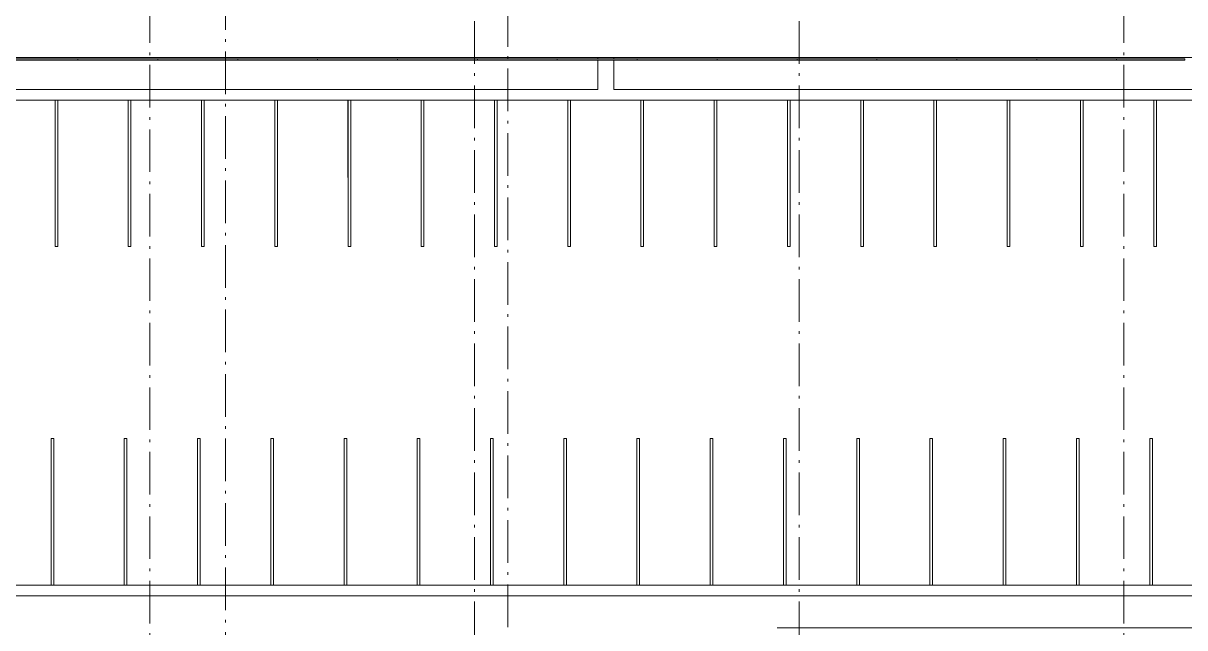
# Model space of a CAD drawing. Header units: metres. Extents: x -55 to 260, y -121 to 64.
# Drawn here: x 68.4 to 112.01, y 18.74 to 41.42 of the extents above; entities that cross this region are included whole.
import ezdxf

# ---------------------------------------------------------------- set-up
doc = ezdxf.new("R2010")
doc.units = ezdxf.units.M
doc.linetypes.add('01_Grid', pattern=[2.32, 1.6, -0.36, 0, -0.36])
for name, color, linetype, lineweight in [('0-1', 7, 'Continuous', 5), ('03EJES-1', 1, '01_Grid', 5), ('45ESTAC-1', 253, 'Continuous', 5), ('55BARANDAL-1', 253, 'Continuous', 5), ('70LINEA-1', 254, 'Continuous', 5)]:
    doc.layers.add(name, color=color, linetype=linetype, lineweight=lineweight)

# ---------------------------------------------------------------- blocks, each defined once
blk = doc.blocks.new('Parking Lot - Single - Single-V70-A1 _ A700')
at = {"layer": '70LINEA-1'}
for p, q in [((110.945, 38.54), (110.845, 38.54)), ((110.845, 38.54), (110.845, 33.041)), ((113.595, 38.54), (110.945, 38.54)), ((110.945, 33.041), (110.945, 38.54)), ((110.945, 38.54), (110.946, 33.041)), ((110.945, 38.54), (110.945, 38.54)), ((110.845, 33.041), (110.945, 33.041)), ((110.846, 33.041), (110.845, 33.041)), ((110.946, 33.041), (110.846, 33.041)), ((110.945, 33.041), (110.946, 33.041))]:
    blk.add_line(p, q, dxfattribs=at)
blk = doc.blocks.new('Parking Lot - Single - Single-V71-A1 _ A700')
at = {"layer": '70LINEA-1'}
for p, q in [((108.195, 38.54), (108.095, 38.54)), ((108.095, 38.54), (108.095, 33.041)), ((110.845, 38.54), (108.195, 38.54)), ((108.195, 33.041), (108.195, 38.54)), ((108.195, 38.54), (108.195, 33.041)), ((108.195, 38.54), (108.195, 38.54)), ((108.095, 33.041), (108.195, 33.041)), ((108.195, 33.041), (108.095, 33.041)), ((108.095, 33.041), (108.095, 33.041)), ((108.195, 33.041), (108.195, 33.041))]:
    blk.add_line(p, q, dxfattribs=at)
blk = doc.blocks.new('Parking Lot - Single - Single-V72-A1 _ A700')
at = {"layer": '70LINEA-1'}
for p, q in [((94.445, 38.54), (94.345, 38.54)), ((94.345, 38.54), (94.345, 33.041)), ((97.095, 38.54), (94.445, 38.54)), ((94.445, 33.041), (94.445, 38.54)), ((94.445, 38.54), (94.445, 35.085)), ((94.445, 38.54), (94.445, 38.54)), ((94.345, 33.041), (94.445, 33.041)), ((94.345, 33.041), (94.345, 33.041)), ((94.445, 33.041), (94.445, 33.041))]:
    blk.add_line(p, q, dxfattribs=at)
blk = doc.blocks.new('Parking Lot - Single - Single-V73-A1 _ A700')
at = {"layer": '70LINEA-1'}
for p, q in [((91.695, 38.54), (91.595, 38.54)), ((91.595, 38.54), (91.595, 33.041)), ((94.345, 38.54), (91.695, 38.54)), ((91.695, 33.041), (91.695, 38.54)), ((91.695, 38.54), (91.695, 37.364)), ((91.695, 38.54), (91.695, 38.54)), ((91.595, 33.041), (91.695, 33.041)), ((91.595, 33.041), (91.595, 33.041)), ((91.695, 33.041), (91.695, 33.041))]:
    blk.add_line(p, q, dxfattribs=at)
blk = doc.blocks.new('Parking Lot - Single - Single-V74-A1 _ A700')
at = {"layer": '70LINEA-1'}
for p, q in [((88.845, 33.041), (88.845, 38.54)), ((88.845, 38.54), (88.846, 38.54)), ((88.946, 38.54), (88.846, 38.54)), ((88.846, 38.54), (88.846, 33.041)), ((90.276, 38.54), (88.946, 38.54)), ((88.946, 33.041), (88.946, 38.54)), ((88.945, 33.041), (88.845, 33.041)), ((88.845, 33.041), (88.846, 33.041)), ((88.846, 33.041), (88.946, 33.041)), ((88.946, 33.041), (88.945, 33.041))]:
    blk.add_line(p, q, dxfattribs=at)
blk = doc.blocks.new('Parking Lot - Single - Single-V75-A1 _ A700')
at = {"layer": '70LINEA-1'}
for p, q in [((86.095, 33.683), (86.095, 38.54)), ((86.095, 38.54), (86.096, 38.54)), ((86.196, 38.54), (86.096, 38.54)), ((86.096, 38.54), (86.096, 33.041)), ((88.846, 38.54), (86.196, 38.54)), ((86.196, 33.041), (86.196, 38.54)), ((86.095, 33.041), (86.095, 33.683)), ((86.195, 33.041), (86.095, 33.041)), ((86.095, 33.041), (86.096, 33.041)), ((86.096, 33.041), (86.196, 33.041)), ((86.196, 33.041), (86.195, 33.041))]:
    blk.add_line(p, q, dxfattribs=at)
blk = doc.blocks.new('Parking Lot - Single - Single-V76-A1 _ A700')
at = {"layer": '70LINEA-1'}
for p, q in [((83.345, 35.938), (83.345, 38.54)), ((83.345, 38.54), (83.346, 38.54)), ((83.446, 38.54), (83.346, 38.54)), ((83.346, 38.54), (83.346, 33.041)), ((86.096, 38.54), (83.446, 38.54)), ((83.446, 33.041), (83.446, 38.54)), ((83.345, 33.041), (83.345, 35.938)), ((83.445, 33.041), (83.345, 33.041)), ((83.345, 33.041), (83.346, 33.041)), ((83.346, 33.041), (83.446, 33.041)), ((83.446, 33.041), (83.445, 33.041))]:
    blk.add_line(p, q, dxfattribs=at)
blk = doc.blocks.new('Parking Lot - Single - Single-V77-A1 _ A700')
at = {"layer": '70LINEA-1'}
for p, q in [((80.595, 38.193), (80.595, 38.54)), ((80.595, 38.54), (80.596, 38.54)), ((80.696, 38.54), (80.596, 38.54)), ((80.596, 38.54), (80.596, 33.041)), ((83.346, 38.54), (80.696, 38.54)), ((80.696, 33.041), (80.696, 38.54)), ((80.596, 33.041), (80.595, 38.193)), ((80.596, 33.041), (80.696, 33.041)), ((80.696, 33.041), (80.596, 33.041)), ((80.596, 33.041), (80.596, 33.041)), ((80.696, 33.041), (80.696, 33.041))]:
    blk.add_line(p, q, dxfattribs=at)
blk = doc.blocks.new('Parking Lot - Single - Single-V78-A1 _ A700')
at = {"layer": '70LINEA-1'}
for p, q in [((77.845, 36.632), (77.845, 38.54)), ((77.845, 38.54), (77.846, 38.54)), ((77.946, 38.54), (77.846, 38.54)), ((77.846, 38.54), (77.846, 33.041)), ((80.596, 38.54), (77.946, 38.54)), ((77.946, 33.041), (77.946, 38.54)), ((77.845, 33.041), (77.846, 33.041)), ((77.846, 33.041), (77.946, 33.041)), ((77.946, 33.041), (77.945, 33.041))]:
    blk.add_line(p, q, dxfattribs=at)
blk = doc.blocks.new('Parking Lot - Single - Single-V79-A1 _ A700')
at = {"layer": '70LINEA-1'}
for p, q in [((75.095, 34.377), (75.095, 38.54)), ((75.095, 38.54), (75.096, 38.54)), ((75.196, 38.54), (75.096, 38.54)), ((75.096, 38.54), (75.096, 33.041)), ((77.846, 38.54), (75.196, 38.54)), ((75.196, 33.041), (75.196, 38.54)), ((75.095, 33.041), (75.096, 33.041)), ((75.096, 33.041), (75.196, 33.041)), ((75.196, 33.041), (75.195, 33.041))]:
    blk.add_line(p, q, dxfattribs=at)
blk = doc.blocks.new('Parking Lot - Single - Single-V80-A1 _ A700')
at = {"layer": '70LINEA-1'}
for p, q in [((72.345, 33.041), (72.345, 38.54)), ((72.345, 38.54), (72.346, 38.54)), ((72.446, 38.54), (72.346, 38.54)), ((72.346, 38.54), (72.346, 33.041)), ((75.096, 38.54), (72.446, 38.54)), ((72.446, 33.041), (72.446, 38.54)), ((72.445, 33.041), (72.345, 33.041)), ((72.345, 33.041), (72.346, 33.041)), ((72.346, 33.041), (72.446, 33.041)), ((72.446, 33.041), (72.445, 33.041))]:
    blk.add_line(p, q, dxfattribs=at)
blk = doc.blocks.new('Parking Lot - Single - Single-V81-A1 _ A700')
at = {"layer": '70LINEA-1'}
for p, q in [((69.595, 38.067), (69.595, 38.54)), ((69.595, 38.54), (69.596, 38.54)), ((69.696, 38.54), (69.596, 38.54)), ((69.596, 38.54), (69.596, 33.041)), ((72.346, 38.54), (69.696, 38.54)), ((69.696, 33.041), (69.696, 38.54)), ((69.595, 33.04), (69.596, 33.041)), ((69.596, 33.041), (69.696, 33.041)), ((69.696, 33.041), (69.695, 33.04))]:
    blk.add_line(p, q, dxfattribs=at)
blk = doc.blocks.new('Parking Lot - Single - Single-V82-A1 _ A700')
at = {"layer": '70LINEA-1'}
for p, q in [((66.845, 35.812), (66.845, 38.54)), ((66.845, 38.54), (66.846, 38.54)), ((66.946, 38.54), (66.846, 38.54)), ((66.846, 38.54), (66.846, 33.041)), ((69.596, 38.54), (66.946, 38.54)), ((66.946, 33.041), (66.946, 38.54)), ((66.845, 33.04), (66.846, 33.041)), ((66.846, 33.041), (66.946, 33.041)), ((66.946, 33.041), (66.945, 33.04))]:
    blk.add_line(p, q, dxfattribs=at)
blk = doc.blocks.new('Parking Lot - Single - Single-V212-A1 _ A700')
at = {"layer": '70LINEA-1'}
for p, q in [((61.195, 25.84), (61.195, 20.34)), ((61.295, 25.84), (61.195, 25.84)), ((61.195, 25.84), (61.195, 25.839)), ((61.295, 20.34), (61.295, 25.84)), ((58.495, 20.34), (61.245, 20.34)), ((61.195, 20.34), (61.295, 20.34)), ((61.295, 20.34), (61.195, 20.34)), ((61.195, 20.34), (61.195, 20.34)), ((61.295, 20.34), (61.295, 20.34))]:
    blk.add_line(p, q, dxfattribs=at)
blk = doc.blocks.new('Parking Lot - Single - Single-V213-A1 _ A700')
at = {"layer": '70LINEA-1'}
for p, q in [((72.195, 25.839), (72.195, 20.34)), ((72.295, 25.839), (72.195, 25.839)), ((72.195, 25.839), (72.195, 25.839)), ((72.295, 20.34), (72.295, 25.839)), ((69.495, 20.34), (72.245, 20.34)), ((72.195, 20.34), (72.295, 20.34)), ((72.295, 20.34), (72.195, 20.34)), ((72.195, 20.34), (72.195, 20.34)), ((72.295, 20.34), (72.295, 20.34))]:
    blk.add_line(p, q, dxfattribs=at)
blk = doc.blocks.new('Parking Lot - Single - Single-V214-A1 _ A700')
at = {"layer": '70LINEA-1'}
for p, q in [((80.445, 25.839), (80.445, 20.34)), ((80.545, 25.839), (80.445, 25.839)), ((80.445, 25.839), (80.445, 25.839)), ((80.545, 20.34), (80.545, 25.839)), ((77.745, 20.34), (80.495, 20.34)), ((80.445, 20.34), (80.545, 20.34)), ((80.545, 20.34), (80.445, 20.34)), ((80.445, 20.34), (80.445, 20.34)), ((80.545, 20.34), (80.545, 20.34))]:
    blk.add_line(p, q, dxfattribs=at)
blk = doc.blocks.new('Parking Lot - Single - Single-V215-A1 _ A700')
at = {"layer": '70LINEA-1'}
for p, q in [((91.445, 25.839), (91.445, 20.34)), ((91.545, 25.839), (91.445, 25.839)), ((91.545, 20.34), (91.545, 25.839)), ((90.276, 20.34), (91.495, 20.34)), ((91.445, 20.34), (91.545, 20.34)), ((91.545, 20.34), (91.445, 20.34)), ((91.445, 20.34), (91.445, 20.34)), ((91.545, 20.34), (91.545, 20.34))]:
    blk.add_line(p, q, dxfattribs=at)
blk = doc.blocks.new('Parking Lot - Single - Single-V216-A1 _ A700')
at = {"layer": '70LINEA-1'}
for p, q in [((94.195, 25.839), (94.195, 20.34)), ((94.295, 25.839), (94.195, 25.839)), ((94.295, 20.34), (94.295, 25.839)), ((91.495, 20.34), (94.245, 20.34)), ((94.195, 20.34), (94.295, 20.34)), ((94.295, 20.34), (94.195, 20.34)), ((94.195, 20.34), (94.195, 20.34)), ((94.295, 20.34), (94.295, 20.34))]:
    blk.add_line(p, q, dxfattribs=at)
blk = doc.blocks.new('Parking Lot - Single - Single-V217-A1 _ A700')
at = {"layer": '70LINEA-1'}
for p, q in [((102.445, 25.84), (102.445, 20.34)), ((102.545, 25.84), (102.445, 25.84)), ((102.545, 20.34), (102.545, 25.84)), ((99.745, 20.34), (102.495, 20.34)), ((102.445, 20.34), (102.545, 20.34)), ((102.545, 20.34), (102.445, 20.34)), ((102.445, 20.34), (102.445, 20.34)), ((102.545, 20.34), (102.545, 20.34))]:
    blk.add_line(p, q, dxfattribs=at)
blk = doc.blocks.new('Parking Lot - Single - Single-V218-A1 _ A700')
at = {"layer": '70LINEA-1'}
for p, q in [((110.697, 25.84), (110.697, 20.34)), ((110.797, 25.84), (110.697, 25.84)), ((110.797, 20.34), (110.797, 25.84)), ((107.997, 20.34), (110.747, 20.34)), ((110.697, 20.34), (110.797, 20.34)), ((110.797, 20.34), (110.697, 20.34)), ((110.697, 20.34), (110.697, 20.34)), ((110.797, 20.34), (110.797, 20.34))]:
    blk.add_line(p, q, dxfattribs=at)
blk = doc.blocks.new('Railing - Railing-7533586-A1 _ A700')
at = {"layer": '55BARANDAL-1'}
for p, q in [((67.45, 40.09), (70.45, 40.09)), ((70.45, 40.04), (67.45, 40.04)), ((70.45, 40.09), (70.45, 40.04)), ((70.45, 40.04), (70.45, 40.09)), ((70.45, 40.09), (73.45, 40.09)), ((73.45, 40.04), (70.45, 40.04)), ((73.45, 40.09), (73.45, 40.04)), ((73.45, 40.04), (73.45, 40.09)), ((73.45, 40.09), (75.631, 40.09)), ((75.631, 40.04), (73.45, 40.04)), ((75.631, 40.09), (76.453, 40.09)), ((76.453, 40.04), (75.631, 40.04)), ((76.453, 40.09), (76.453, 40.04)), ((76.453, 40.04), (76.453, 40.09)), ((76.453, 40.09), (79.453, 40.09)), ((79.453, 40.04), (76.453, 40.04)), ((79.453, 40.09), (79.453, 40.04)), ((79.453, 40.04), (79.453, 40.09)), ((79.453, 40.09), (82.453, 40.09)), ((82.453, 40.04), (79.453, 40.04)), ((82.453, 40.09), (82.453, 40.04)), ((82.453, 40.04), (82.453, 40.09)), ((82.453, 40.09), (85.453, 40.09)), ((85.453, 40.04), (82.453, 40.04)), ((85.453, 40.09), (85.453, 40.04)), ((85.453, 40.04), (85.453, 40.09)), ((85.453, 40.09), (88.453, 40.09)), ((88.453, 40.04), (85.453, 40.04)), ((88.453, 40.09), (88.453, 40.04)), ((88.453, 40.04), (88.453, 40.09)), ((88.453, 40.09), (91.453, 40.09)), ((91.453, 40.04), (88.453, 40.04)), ((91.453, 40.09), (91.453, 40.04)), ((91.453, 40.04), (91.453, 40.09)), ((91.453, 40.09), (94.061, 40.09)), ((94.061, 40.04), (91.453, 40.04)), ((94.061, 40.09), (94.453, 40.09)), ((94.453, 40.04), (94.061, 40.04)), ((94.453, 40.09), (94.453, 40.04)), ((94.453, 40.04), (94.453, 40.09)), ((94.453, 40.09), (97.453, 40.09)), ((97.453, 40.04), (94.453, 40.04)), ((97.453, 40.09), (97.453, 40.04)), ((97.453, 40.04), (97.453, 40.09)), ((97.453, 40.09), (100.453, 40.09)), ((100.453, 40.04), (97.453, 40.04)), ((100.453, 40.09), (100.453, 40.04)), ((100.453, 40.04), (100.453, 40.09)), ((100.453, 40.09), (103.453, 40.09)), ((103.453, 40.04), (100.453, 40.04)), ((103.453, 40.09), (103.453, 40.04)), ((103.453, 40.04), (103.453, 40.09)), ((103.453, 40.09), (106.453, 40.09)), ((106.453, 40.04), (103.453, 40.04)), ((106.453, 40.09), (106.453, 40.04)), ((106.453, 40.04), (106.453, 40.09)), ((106.453, 40.09), (109.453, 40.09)), ((109.453, 40.04), (106.453, 40.04)), ((109.453, 40.09), (109.453, 40.04)), ((109.453, 40.04), (109.453, 40.09)), ((109.453, 40.09), (112.011, 40.09)), ((112.011, 40.04), (109.453, 40.04)), ((112.011, 40.04), (112.011, 40.09))]:
    blk.add_line(p, q, dxfattribs=at)
blk = doc.blocks.new('22011_AR_rvt-1-A1 _ A700')
at = {"layer": '70LINEA-1'}
for p, q in [((75.631, 40.141), (89.939, 40.141)), ((89.939, 40.141), (89.976, 40.141)), ((89.976, 40.09), (89.976, 40.141)), ((90.576, 40.141), (94.061, 40.141)), ((90.576, 40.141), (90.576, 40.09)), ((75.631, 38.94), (54.021, 38.94)), ((89.976, 38.94), (75.631, 38.94)), ((94.061, 38.94), (90.576, 38.94)), ((112.011, 38.94), (94.061, 38.94)), ((133.861, 38.94), (112.011, 38.94)), ((66.946, 38.54), (69.596, 38.54)), ((69.696, 38.54), (70.172, 38.54)), ((70.172, 38.54), (72.346, 38.54)), ((72.446, 38.54), (75.096, 38.54)), ((75.196, 38.54), (77.846, 38.54)), ((77.946, 38.54), (80.172, 38.54)), ((80.172, 38.54), (80.596, 38.54)), ((80.696, 38.54), (83.346, 38.54)), ((83.446, 38.54), (86.096, 38.54)), ((86.196, 38.54), (88.846, 38.54)), ((88.946, 38.54), (90.276, 38.54)), ((90.276, 38.54), (91.595, 38.54)), ((91.695, 38.54), (94.345, 38.54)), ((94.445, 38.54), (97.095, 38.54)), ((97.195, 38.54), (99.845, 38.54)), ((99.945, 38.54), (100.172, 38.54)), ((100.172, 38.54), (102.595, 38.54)), ((102.695, 38.54), (105.345, 38.54)), ((105.445, 38.54), (108.095, 38.54)), ((108.195, 38.54), (110.172, 38.54)), ((110.172, 38.54), (110.845, 38.54)), ((110.945, 38.54), (113.595, 38.54)), ((70.172, 20.34), (60.172, 20.34)), ((80.172, 20.34), (70.172, 20.34)), ((90.276, 20.34), (80.172, 20.34)), ((100.172, 20.34), (90.276, 20.34)), ((110.172, 20.34), (100.172, 20.34)), ((120.172, 20.34), (110.172, 20.34)), ((28.345, 19.94), (90.276, 19.94)), ((90.276, 19.94), (168.195, 19.94))]:
    blk.add_line(p, q, dxfattribs=at)
at = {"layer": '70LINEA-1', "flags": 128}
for points in [[(89.976, 38.94), (89.976, 39.049), (89.976, 39.158), (89.976, 39.268), (89.976, 39.377), (89.976, 39.486), (89.976, 39.595), (89.976, 39.704), (89.976, 39.814), (89.976, 39.923), (89.976, 40.032), (89.976, 40.04)], [(90.576, 40.04), (90.576, 40.032), (90.576, 39.923), (90.576, 39.814), (90.576, 39.704), (90.576, 39.595), (90.576, 39.486), (90.576, 39.377), (90.576, 39.268), (90.576, 39.158), (90.576, 39.049), (90.576, 38.94)]]:
    blk.add_lwpolyline(points, dxfattribs=at)
at = {"layer": '45ESTAC-1'}
for name, p in [('Parking Lot - Single - Single-V82-A1 _ A700', (0, 0)), ('Parking Lot - Single - Single-V81-A1 _ A700', (0, 0)), ('Parking Lot - Single - Single-V80-A1 _ A700', (0, 0)), ('Parking Lot - Single - Single-V79-A1 _ A700', (0, 0)), ('Parking Lot - Single - Single-V78-A1 _ A700', (0, 0)), ('Parking Lot - Single - Single-V77-A1 _ A700', (0, 0)), ('Parking Lot - Single - Single-V76-A1 _ A700', (0, 0)), ('Parking Lot - Single - Single-V75-A1 _ A700', (0, 0)), ('Parking Lot - Single - Single-V74-A1 _ A700', (0, 0)), ('Parking Lot - Single - Single-V73-A1 _ A700', (0, 0)), ('Parking Lot - Single - Single-V72-A1 _ A700', (0, 0)), ('Parking Lot - Single - Single-V71-A1 _ A700', (-11, 0)), ('Parking Lot - Single - Single-V71-A1 _ A700', (-8.25, 0)), ('Parking Lot - Single - Single-V71-A1 _ A700', (-5.5, 0)), ('Parking Lot - Single - Single-V71-A1 _ A700', (-2.75, 0)), ('Parking Lot - Single - Single-V71-A1 _ A700', (0, 0)), ('Parking Lot - Single - Single-V70-A1 _ A700', (0, 0)), ('Parking Lot - Single - Single-V212-A1 _ A700', (8.25, 0)), ('Parking Lot - Single - Single-V213-A1 _ A700', (0, 0)), ('Parking Lot - Single - Single-V213-A1 _ A700', (2.75, 0)), ('Parking Lot - Single - Single-V213-A1 _ A700', (5.5, 0)), ('Parking Lot - Single - Single-V214-A1 _ A700', (0, 0)), ('Parking Lot - Single - Single-V214-A1 _ A700', (2.75, 0)), ('Parking Lot - Single - Single-V214-A1 _ A700', (5.5, 0)), ('Parking Lot - Single - Single-V214-A1 _ A700', (8.25, 0)), ('Parking Lot - Single - Single-V215-A1 _ A700', (0, 0)), ('Parking Lot - Single - Single-V216-A1 _ A700', (0, 0)), ('Parking Lot - Single - Single-V216-A1 _ A700', (2.75, 0)), ('Parking Lot - Single - Single-V216-A1 _ A700', (5.5, 0)), ('Parking Lot - Single - Single-V217-A1 _ A700', (0, 0)), ('Parking Lot - Single - Single-V217-A1 _ A700', (2.75, 0)), ('Parking Lot - Single - Single-V217-A1 _ A700', (5.501, 0)), ('Parking Lot - Single - Single-V218-A1 _ A700', (0, 0)), ('Parking Lot - Single - Single-V218-A1 _ A700', (2.75, 0))]:
    blk.add_blockref(name, p, dxfattribs=at)
at = {"layer": '55BARANDAL-1'}
blk.add_blockref('Railing - Railing-7533586-A1 _ A700', (0, 0), dxfattribs=at)
blk = doc.blocks.new('Parking Lot - Single - Single-V475-A1 _ A700')
at = {"layer": '70LINEA-1'}
for p, q in [((110.945, 38.54), (110.845, 38.54)), ((110.845, 38.54), (110.845, 33.041)), ((113.595, 38.54), (110.945, 38.54)), ((110.945, 33.041), (110.945, 38.54)), ((110.945, 38.54), (110.946, 33.041)), ((110.945, 38.54), (110.945, 38.54)), ((110.845, 33.041), (110.945, 33.041)), ((110.846, 33.041), (110.845, 33.041)), ((110.946, 33.041), (110.846, 33.041)), ((110.945, 33.041), (110.946, 33.041))]:
    blk.add_line(p, q, dxfattribs=at)
blk = doc.blocks.new('Parking Lot - Single - Single-V476-A1 _ A700')
at = {"layer": '70LINEA-1'}
for p, q in [((108.195, 38.54), (108.095, 38.54)), ((108.095, 38.54), (108.095, 33.041)), ((110.845, 38.54), (108.195, 38.54)), ((108.195, 33.041), (108.195, 38.54)), ((108.195, 38.54), (108.195, 33.041)), ((108.195, 38.54), (108.195, 38.54)), ((108.095, 33.041), (108.195, 33.041)), ((108.195, 33.041), (108.095, 33.041)), ((108.095, 33.041), (108.095, 33.041)), ((108.195, 33.041), (108.195, 33.041))]:
    blk.add_line(p, q, dxfattribs=at)
blk = doc.blocks.new('Parking Lot - Single - Single-V477-A1 _ A700')
at = {"layer": '70LINEA-1'}
for p, q in [((94.445, 38.54), (94.345, 38.54)), ((94.345, 38.54), (94.345, 33.041)), ((97.095, 38.54), (94.445, 38.54)), ((94.445, 33.041), (94.445, 38.54)), ((94.445, 38.54), (94.445, 35.085)), ((94.445, 38.54), (94.445, 38.54)), ((94.345, 33.041), (94.445, 33.041)), ((94.345, 33.041), (94.345, 33.041)), ((94.445, 33.041), (94.445, 33.041))]:
    blk.add_line(p, q, dxfattribs=at)
blk = doc.blocks.new('Parking Lot - Single - Single-V478-A1 _ A700')
at = {"layer": '70LINEA-1'}
for p, q in [((91.695, 38.54), (91.595, 38.54)), ((91.595, 38.54), (91.595, 33.041)), ((94.345, 38.54), (91.695, 38.54)), ((91.695, 33.041), (91.695, 38.54)), ((91.695, 38.54), (91.695, 37.364)), ((91.695, 38.54), (91.695, 38.54)), ((91.595, 33.041), (91.695, 33.041)), ((91.595, 33.041), (91.595, 33.041)), ((91.695, 33.041), (91.695, 33.041))]:
    blk.add_line(p, q, dxfattribs=at)
blk = doc.blocks.new('Parking Lot - Single - Single-V479-A1 _ A700')
at = {"layer": '70LINEA-1'}
for p, q in [((88.845, 33.041), (88.845, 38.54)), ((88.845, 38.54), (88.846, 38.54)), ((88.946, 38.54), (88.846, 38.54)), ((88.846, 38.54), (88.846, 33.041)), ((90.276, 38.54), (88.946, 38.54)), ((88.946, 33.041), (88.946, 38.54)), ((88.945, 33.041), (88.845, 33.041)), ((88.845, 33.041), (88.846, 33.041)), ((88.846, 33.041), (88.946, 33.041)), ((88.946, 33.041), (88.945, 33.041))]:
    blk.add_line(p, q, dxfattribs=at)
blk = doc.blocks.new('Parking Lot - Single - Single-V480-A1 _ A700')
at = {"layer": '70LINEA-1'}
for p, q in [((86.095, 33.041), (86.095, 38.54)), ((86.095, 38.54), (86.096, 38.54)), ((86.196, 38.54), (86.096, 38.54)), ((86.096, 38.54), (86.096, 33.041)), ((88.846, 38.54), (86.196, 38.54)), ((86.196, 33.041), (86.196, 38.54)), ((86.195, 33.041), (86.095, 33.041)), ((86.095, 33.041), (86.096, 33.041)), ((86.096, 33.041), (86.196, 33.041)), ((86.196, 33.041), (86.195, 33.041))]:
    blk.add_line(p, q, dxfattribs=at)
blk = doc.blocks.new('Parking Lot - Single - Single-V481-A1 _ A700')
at = {"layer": '70LINEA-1'}
for p, q in [((80.596, 33.041), (80.595, 38.54)), ((80.595, 38.54), (80.596, 38.54)), ((80.696, 38.54), (80.596, 38.54)), ((80.596, 38.54), (80.596, 33.041)), ((83.346, 38.54), (80.696, 38.54)), ((80.696, 33.041), (80.696, 38.54)), ((80.596, 33.041), (80.696, 33.041)), ((80.696, 33.041), (80.596, 33.041)), ((80.596, 33.041), (80.596, 33.041)), ((80.696, 33.041), (80.696, 33.041))]:
    blk.add_line(p, q, dxfattribs=at)
blk = doc.blocks.new('Parking Lot - Single - Single-V482-A1 _ A700')
at = {"layer": '70LINEA-1'}
for p, q in [((77.845, 36.632), (77.845, 38.54)), ((77.845, 38.54), (77.846, 38.54)), ((77.946, 38.54), (77.846, 38.54)), ((77.846, 38.54), (77.846, 33.041)), ((80.596, 38.54), (77.946, 38.54)), ((77.946, 33.041), (77.946, 38.54)), ((77.845, 33.041), (77.846, 33.041)), ((77.846, 33.041), (77.946, 33.041)), ((77.946, 33.041), (77.945, 33.041))]:
    blk.add_line(p, q, dxfattribs=at)
blk = doc.blocks.new('Parking Lot - Single - Single-V483-A1 _ A700')
at = {"layer": '70LINEA-1'}
for p, q in [((75.095, 34.377), (75.095, 38.54)), ((75.095, 38.54), (75.096, 38.54)), ((75.196, 38.54), (75.096, 38.54)), ((75.096, 38.54), (75.096, 33.041)), ((77.846, 38.54), (75.196, 38.54)), ((75.196, 33.041), (75.196, 38.54)), ((75.095, 33.041), (75.096, 33.041)), ((75.096, 33.041), (75.196, 33.041)), ((75.196, 33.041), (75.195, 33.041))]:
    blk.add_line(p, q, dxfattribs=at)
blk = doc.blocks.new('Parking Lot - Single - Single-V484-A1 _ A700')
at = {"layer": '70LINEA-1'}
for p, q in [((72.345, 33.041), (72.345, 38.54)), ((72.345, 38.54), (72.346, 38.54)), ((72.446, 38.54), (72.346, 38.54)), ((72.346, 38.54), (72.346, 33.041)), ((75.096, 38.54), (72.446, 38.54)), ((72.446, 33.041), (72.446, 38.54)), ((72.445, 33.041), (72.345, 33.041)), ((72.345, 33.041), (72.346, 33.041)), ((72.346, 33.041), (72.446, 33.041)), ((72.446, 33.041), (72.445, 33.041))]:
    blk.add_line(p, q, dxfattribs=at)
blk = doc.blocks.new('Parking Lot - Single - Single-V485-A1 _ A700')
at = {"layer": '70LINEA-1'}
for p, q in [((69.595, 38.067), (69.595, 38.54)), ((69.595, 38.54), (69.596, 38.54)), ((69.696, 38.54), (69.596, 38.54)), ((69.596, 38.54), (69.596, 33.041)), ((72.346, 38.54), (69.696, 38.54)), ((69.696, 33.041), (69.696, 38.54)), ((69.595, 33.04), (69.596, 33.041)), ((69.596, 33.041), (69.696, 33.041)), ((69.696, 33.041), (69.695, 33.04))]:
    blk.add_line(p, q, dxfattribs=at)
blk = doc.blocks.new('Parking Lot - Single - Single-V486-A1 _ A700')
at = {"layer": '70LINEA-1'}
for p, q in [((66.845, 35.812), (66.845, 38.54)), ((66.845, 38.54), (66.846, 38.54)), ((66.946, 38.54), (66.846, 38.54)), ((66.846, 38.54), (66.846, 33.041)), ((69.596, 38.54), (66.946, 38.54)), ((66.946, 33.041), (66.946, 38.54)), ((66.845, 33.04), (66.846, 33.041)), ((66.846, 33.041), (66.946, 33.041)), ((66.946, 33.041), (66.945, 33.04))]:
    blk.add_line(p, q, dxfattribs=at)
blk = doc.blocks.new('Parking Lot - Single - Single-V606-A1 _ A700')
at = {"layer": '70LINEA-1'}
for p, q in [((91.445, 25.839), (91.445, 20.34)), ((91.545, 25.839), (91.445, 25.839)), ((91.545, 20.34), (91.545, 25.839)), ((90.276, 20.34), (91.495, 20.34)), ((91.445, 20.34), (91.545, 20.34)), ((91.545, 20.34), (91.445, 20.34)), ((91.445, 20.34), (91.445, 20.34)), ((91.545, 20.34), (91.545, 20.34))]:
    blk.add_line(p, q, dxfattribs=at)
blk = doc.blocks.new('22011_AR_rvt-2-A1 _ A700')
at = {"layer": '70LINEA-1'}
for p, q in [((75.631, 40.141), (54.021, 40.141)), ((89.939, 40.141), (75.631, 40.141)), ((75.631, 40.141), (89.939, 40.141)), ((89.939, 40.141), (89.976, 40.141)), ((94.061, 40.141), (89.976, 40.141)), ((89.976, 40.09), (89.976, 40.141)), ((90.576, 40.141), (94.061, 40.141)), ((90.576, 40.141), (90.576, 40.09)), ((112.011, 40.141), (94.061, 40.141)), ((133.861, 40.141), (112.011, 40.141)), ((75.631, 38.94), (54.021, 38.94)), ((89.976, 38.94), (75.631, 38.94)), ((94.061, 38.94), (90.576, 38.94)), ((112.011, 38.94), (94.061, 38.94)), ((133.861, 38.94), (112.011, 38.94)), ((66.946, 38.54), (69.596, 38.54)), ((69.696, 38.54), (70.172, 38.54)), ((70.172, 38.54), (72.346, 38.54)), ((72.446, 38.54), (75.096, 38.54)), ((75.196, 38.54), (77.846, 38.54)), ((77.946, 38.54), (80.172, 38.54)), ((80.172, 38.54), (80.596, 38.54)), ((80.696, 38.54), (83.346, 38.54)), ((83.446, 38.54), (86.096, 38.54)), ((86.196, 38.54), (88.846, 38.54)), ((88.946, 38.54), (90.276, 38.54)), ((90.276, 38.54), (91.595, 38.54)), ((91.695, 38.54), (94.345, 38.54)), ((94.445, 38.54), (97.095, 38.54)), ((97.195, 38.54), (99.845, 38.54)), ((99.945, 38.54), (100.172, 38.54)), ((100.172, 38.54), (102.595, 38.54)), ((102.695, 38.54), (105.345, 38.54)), ((105.445, 38.54), (108.095, 38.54)), ((108.195, 38.54), (110.172, 38.54)), ((110.172, 38.54), (110.845, 38.54)), ((110.945, 38.54), (113.595, 38.54)), ((70.172, 20.34), (60.172, 20.34)), ((80.172, 20.34), (70.172, 20.34)), ((90.276, 20.34), (80.172, 20.34)), ((100.172, 20.34), (90.276, 20.34)), ((110.172, 20.34), (100.172, 20.34)), ((120.172, 20.34), (110.172, 20.34)), ((28.345, 19.94), (90.276, 19.94)), ((90.276, 19.94), (168.195, 19.94)), ((124.041, 18.74), (96.709, 18.74))]:
    blk.add_line(p, q, dxfattribs=at)
at = {"layer": '70LINEA-1', "flags": 128}
for points in [[(89.976, 38.94), (89.976, 39.049), (89.976, 39.158), (89.976, 39.268), (89.976, 39.377), (89.976, 39.486), (89.976, 39.595), (89.976, 39.704), (89.976, 39.814), (89.976, 39.923), (89.976, 40.032), (89.976, 40.04)], [(90.576, 40.04), (90.576, 40.032), (90.576, 39.923), (90.576, 39.814), (90.576, 39.704), (90.576, 39.595), (90.576, 39.486), (90.576, 39.377), (90.576, 39.268), (90.576, 39.158), (90.576, 39.049), (90.576, 38.94)]]:
    blk.add_lwpolyline(points, dxfattribs=at)
at = {"layer": '45ESTAC-1'}
for name, p in [('Parking Lot - Single - Single-V486-A1 _ A700', (0, 0)), ('Parking Lot - Single - Single-V485-A1 _ A700', (0, 0)), ('Parking Lot - Single - Single-V484-A1 _ A700', (0, 0)), ('Parking Lot - Single - Single-V483-A1 _ A700', (0, 0)), ('Parking Lot - Single - Single-V482-A1 _ A700', (0, 0)), ('Parking Lot - Single - Single-V481-A1 _ A700', (0, 0)), ('Parking Lot - Single - Single-V480-A1 _ A700', (-2.75, 0)), ('Parking Lot - Single - Single-V480-A1 _ A700', (0, 0)), ('Parking Lot - Single - Single-V479-A1 _ A700', (0, 0)), ('Parking Lot - Single - Single-V478-A1 _ A700', (0, 0)), ('Parking Lot - Single - Single-V477-A1 _ A700', (0, 0)), ('Parking Lot - Single - Single-V476-A1 _ A700', (-11, 0)), ('Parking Lot - Single - Single-V476-A1 _ A700', (-8.25, 0)), ('Parking Lot - Single - Single-V476-A1 _ A700', (-5.5, 0)), ('Parking Lot - Single - Single-V476-A1 _ A700', (-2.75, 0)), ('Parking Lot - Single - Single-V476-A1 _ A700', (0, 0)), ('Parking Lot - Single - Single-V475-A1 _ A700', (0, 0)), ('Parking Lot - Single - Single-V212-A1 _ A700', (8.25, 0)), ('Parking Lot - Single - Single-V213-A1 _ A700', (0, 0)), ('Parking Lot - Single - Single-V213-A1 _ A700', (2.75, 0)), ('Parking Lot - Single - Single-V213-A1 _ A700', (5.5, 0)), ('Parking Lot - Single - Single-V214-A1 _ A700', (0, 0)), ('Parking Lot - Single - Single-V214-A1 _ A700', (2.75, 0)), ('Parking Lot - Single - Single-V214-A1 _ A700', (5.5, 0)), ('Parking Lot - Single - Single-V214-A1 _ A700', (8.25, 0)), ('Parking Lot - Single - Single-V606-A1 _ A700', (0, 0)), ('Parking Lot - Single - Single-V216-A1 _ A700', (0, 0)), ('Parking Lot - Single - Single-V216-A1 _ A700', (2.75, 0)), ('Parking Lot - Single - Single-V216-A1 _ A700', (5.5, 0)), ('Parking Lot - Single - Single-V217-A1 _ A700', (0, 0)), ('Parking Lot - Single - Single-V217-A1 _ A700', (2.75, 0)), ('Parking Lot - Single - Single-V217-A1 _ A700', (5.501, 0)), ('Parking Lot - Single - Single-V218-A1 _ A700', (0, 0)), ('Parking Lot - Single - Single-V218-A1 _ A700', (2.75, 0))]:
    blk.add_blockref(name, p, dxfattribs=at)
at = {"layer": '55BARANDAL-1'}
blk.add_blockref('Railing - Railing-7533586-A1 _ A700', (0, 0), dxfattribs=at)

msp = doc.modelspace()

# ---------------------------------------------------------------- linework, layer by layer
at = {"layer": '03EJES-1'}
for p, q in [((73.152, -60.96), (73.152, 60.317)), ((85.344, -117.396), (85.344, 60.317)), ((97.536, -117.396), (97.536, 60.317)), ((109.728, -60.96), (109.728, 60.317)), ((76.001, 0.039), (76.001, 52.316)), ((86.596, 51.82), (86.596, 0.039))]:
    msp.add_line(p, q, dxfattribs=at)

# ---------------------------------------------------------------- block references
at = {"layer": '0-1'}
for name in ['22011_AR_rvt-2-A1 _ A700', '22011_AR_rvt-1-A1 _ A700']:
    msp.add_blockref(name, (0, 0), dxfattribs=at)

doc.saveas('drawing.dxf')
